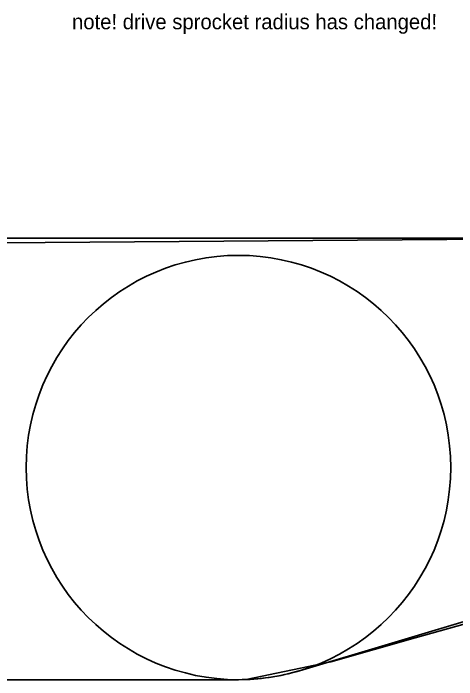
# Model space of a CAD drawing. Header units: millimetres. Extents: x -5117 to 731, y -3788 to -916.
# Drawn here: x -818 to 59, y -3788 to -2468 of the extents above; entities that cross this region are included whole.
import ezdxf

# ---------------------------------------------------------------- set-up
doc = ezdxf.new("R2010")
doc.units = ezdxf.units.MM

msp = doc.modelspace()

# ---------------------------------------------------------------- linework, layer by layer
at = {"color": 1}
for p, q in [((-912.459, -2913.336), (-738.459, -2913.336)), ((-564.459, -2913.336), (-390.459, -2913.336)), ((-216.459, -2913.336), (-42.459, -2913.336)), ((-22.635, -3705.204), (-190.027, -3752.701)), ((-894.648, -3787.934), (-720.648, -3787.934)), ((-546.648, -3787.934), (-372.648, -3787.934))]:
    msp.add_line(p, q, dxfattribs=at)
at = {"color": 4}
for p, q in [((-738.459, -2913.336), (-564.459, -2913.336)), ((-390.459, -2913.336), (-216.459, -2913.336)), ((-42.459, -2913.336), (131.541, -2913.336)), ((144.757, -3657.707), (-22.635, -3705.204)), ((-190.027, -3752.701), (-357.419, -3787.758)), ((-720.648, -3787.934), (-546.648, -3787.934))]:
    msp.add_line(p, q, dxfattribs=at)
msp.add_lwpolyline([(387.609, -2913.374, -0.87067048), (485.788, -3549.035), (-251.995, -3770.237, -0.07295171), (-372.648, -3787.934), (-4132.648, -3787.934, -0.13768777), (-4351.275, -3726.567), (-4990.025, -3337.306, -0.80333098), (-4828.624, -2866.175), (-4110.368, -2947.534), (392.541, -2913.336)], format="xyb")
msp.add_circle((-372.648, -3367.815), 420.119)

# ---------------------------------------------------------------- texts
msp.add_text('note! drive sprocket radius has changed!', height=30).set_placement((-702.011, -2499.984))

doc.saveas('drawing.dxf')
